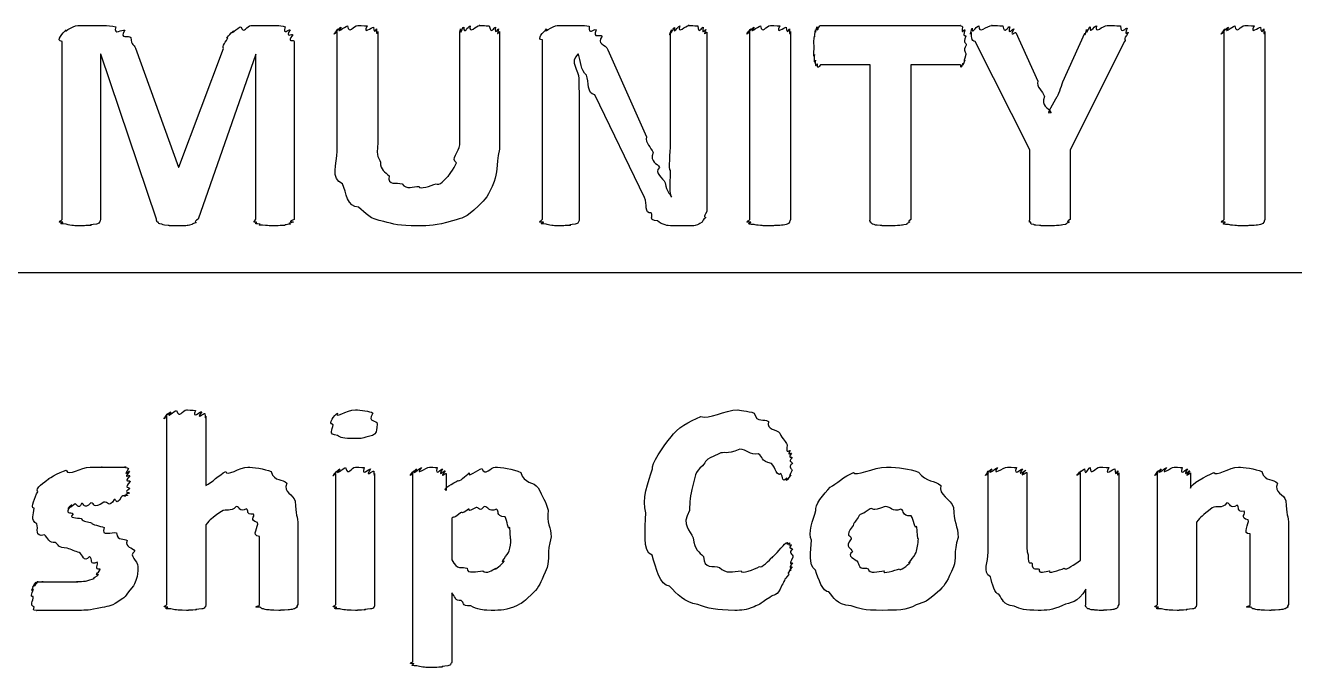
# Model space of a CAD drawing. Header units: millimetres. Extents: x 0 to 216, y 0 to 279.
# Drawn here: x 44.73 to 60.37, y 37.99 to 45.91 of the extents above; entities that cross this region are included whole.
import ezdxf

# ---------------------------------------------------------------- set-up
doc = ezdxf.new("R2010")
doc.units = ezdxf.units.MM
doc.layers.get('0').update_dxf_attribs({"linetype": 'CONTINUOUS'})

msp = doc.modelspace()

# ---------------------------------------------------------------- linework, layer by layer
at = {"color": 0}
for p, q in [((45.3704, 45.9066), (45.6957, 45.9066)), ((47.5036, 45.9066), (47.8398, 45.9066)), ((48.5676, 44.3576), (48.5676, 45.8294)), ((49.0693, 45.8294), (49.0693, 44.4623)), ((50.0779, 44.4348), (50.0779, 45.8294)), ((50.5686, 45.8294), (50.5686, 44.3798)), ((51.2808, 45.9066), (51.5511, 45.9066)), ((53.6526, 43.5144), (53.6526, 45.8294)), ((54.1542, 45.8294), (54.1542, 43.5144)), ((54.5222, 45.9066), (56.2472, 45.9066)), ((59.4981, 43.5144), (59.4981, 45.8294)), ((59.9997, 45.8294), (59.9997, 43.5144)), ((45.1778, 43.5144), (45.1778, 45.708)), ((48.0385, 45.708), (48.0385, 43.5144)), ((51.0992, 43.5197), (51.0992, 45.7302)), ((52.6754, 44.4458), (52.6754, 45.8075)), ((53.122, 45.8241), (53.122, 43.6136)), ((57.1031, 44.3742), (56.4307, 45.708)), ((56.9323, 45.8184), (57.2022, 45.2176)), ((57.5109, 45.212), (57.7811, 45.8128)), ((58.2718, 45.708), (57.5991, 44.3742)), ((45.6572, 45.5538), (45.6516, 45.5538)), ((45.6516, 45.5538), (45.6516, 43.5197)), ((46.3405, 43.5197), (45.6572, 45.5538)), ((46.0816, 45.6255), (46.6108, 44.1593)), ((46.6164, 44.1593), (47.1674, 45.6198)), ((47.5643, 45.5538), (46.8535, 43.5197)), ((47.5643, 43.5197), (47.5643, 45.5538)), ((51.5401, 45.5538), (51.5345, 45.5538)), ((51.9038, 45.6036), (52.378, 44.534)), ((56.3192, 45.6639), (56.3192, 45.6639)), ((55.1339, 45.4215), (54.5222, 45.4215)), ((55.1339, 43.5144), (55.1339, 45.4215)), ((56.2472, 45.4215), (55.6355, 45.4215)), ((55.6355, 45.4215), (55.6355, 43.5144)), ((52.3558, 43.7843), (51.744, 45.0522)), ((51.5511, 44.9421), (51.5511, 43.5254)), ((57.3624, 44.8317), (57.3677, 44.8317)), ((57.1031, 43.5144), (57.1031, 44.3742)), ((57.5991, 44.3742), (57.5991, 43.5144)), ((46.6108, 44.1593), (46.6164, 44.1593)), ((52.9347, 43.4372), (52.7251, 43.4372)), ((12.7, 42.8625), (203.2, 42.8625)), ((46.4689, 38.771), (46.4689, 41.0916)), ((46.9484, 41.0916), (46.9484, 40.2375)), ((49.0622, 40.9924), (49.0622, 40.9924)), ((48.5496, 38.771), (48.5496, 40.386)), ((49.0291, 40.386), (49.0291, 38.771)), ((49.5018, 38.0711), (49.5018, 40.3916)), ((49.9099, 40.386), (49.9099, 40.1768)), ((56.5905, 39.4159), (56.5905, 40.3916)), ((57.0646, 40.3973), (57.0646, 39.5594)), ((57.7261, 39.3167), (57.7261, 40.3916)), ((58.2002, 40.3916), (58.2002, 38.771)), ((58.6768, 38.771), (58.6768, 40.3916)), ((59.0846, 40.3916), (59.0846, 40.2043)), ((46.9484, 39.7524), (46.9484, 38.7657)), ((48.084, 39.7468), (48.084, 38.771)), ((49.9816, 39.835), (49.9816, 39.3224)), ((59.1566, 39.7852), (59.1566, 38.7657)), ((60.2918, 39.7524), (60.2918, 38.771)), ((47.6098, 38.7657), (47.6098, 39.6088)), ((50.709, 39.576), (50.709, 39.576)), ((51.205, 39.6035), (51.205, 39.6035)), ((55.7294, 39.5813), (55.7294, 39.5813)), ((56.2197, 39.5979), (56.2197, 39.5979)), ((59.8181, 38.7657), (59.8181, 39.642)), ((54.1845, 39.3555), (54.1845, 39.3555)), ((46.1119, 39.2395), (46.1119, 39.2395)), ((57.7921, 38.771), (57.7921, 38.9587)), ((49.9816, 38.9146), (49.9816, 38.082))]:
    msp.add_line(p, q, dxfattribs=at)
for points in [[(45.1778, 45.708), (45.0896, 45.7193), (45.194, 45.8184), (45.2272, 45.8516)], [(45.2272, 45.8516), (45.1584, 45.7881), (45.3111, 45.9066), (45.3704, 45.9066)], [(45.6957, 45.9066), (45.7246, 45.9066), (45.7976, 45.901), (45.8392, 45.89)], [(45.8392, 45.89), (45.8089, 45.7701), (45.919, 45.8682), (45.9493, 45.8459)], [(45.9493, 45.8459), (45.872, 45.726), (46.0072, 45.7937), (46.0266, 45.7577)], [(47.2225, 45.7521), (47.1759, 45.7218), (47.2627, 45.8184), (47.2888, 45.8403)], [(47.2888, 45.8403), (47.2281, 45.7701), (47.3452, 45.8819), (47.3826, 45.89)], [(47.3826, 45.89), (47.4183, 45.7881), (47.4595, 45.9066), (47.5036, 45.9066)], [(47.8398, 45.9066), (47.8374, 45.9066), (47.9019, 45.901), (47.928, 45.89)], [(47.928, 45.89), (47.8896, 45.7701), (47.9735, 45.8692), (47.9887, 45.8516)], [(47.9887, 45.8516), (47.9185, 45.7369), (48.0138, 45.8156), (48.0219, 45.7909)], [(48.5676, 45.8294), (48.4794, 45.7482), (48.5704, 45.8516), (48.5786, 45.8625)], [(48.5786, 45.8625), (48.4932, 45.7701), (48.598, 45.8805), (48.6174, 45.8844)], [(48.6174, 45.8844), (48.5345, 45.781), (48.6639, 45.8971), (48.6943, 45.901)], [(48.6943, 45.901), (48.7137, 45.7881), (48.7687, 45.9066), (48.8213, 45.9066)], [(48.8213, 45.9066), (48.8128, 45.9066), (48.9066, 45.9038), (48.937, 45.901)], [(48.937, 45.901), (48.8763, 45.781), (48.9948, 45.8914), (49.0142, 45.8844)], [(49.0142, 45.8844), (49.0305, 45.7701), (49.0442, 45.8735), (49.0527, 45.8625)], [(49.0527, 45.8625), (49.0485, 45.7521), (49.0693, 45.8431), (49.0693, 45.8294)], [(50.0779, 45.8294), (50.0736, 45.7521), (50.0807, 45.8541), (50.0888, 45.8625)], [(50.0888, 45.8625), (50.0888, 45.7701), (50.1082, 45.8805), (50.1276, 45.8844)], [(50.1276, 45.8844), (50.129, 45.781), (50.1745, 45.8971), (50.2049, 45.901)], [(50.2049, 45.901), (50.1908, 45.7881), (50.2779, 45.9066), (50.3259, 45.9066)], [(50.3259, 45.9066), (50.2874, 45.9066), (50.4112, 45.9038), (50.4416, 45.901)], [(50.4416, 45.901), (50.4666, 45.781), (50.4994, 45.8914), (50.5188, 45.8844)], [(50.5188, 45.8844), (50.5037, 45.7701), (50.5492, 45.8735), (50.5576, 45.8625)], [(50.5576, 45.8625), (50.5188, 45.7482), (50.5686, 45.8403), (50.5686, 45.8294)], [(51.0992, 45.7302), (51.011, 45.7302), (51.1157, 45.8322), (51.1485, 45.8625)], [(51.1485, 45.8625), (51.0798, 45.7881), (51.2286, 45.9066), (51.2808, 45.9066)], [(51.5511, 45.9066), (51.5952, 45.9066), (51.6393, 45.9024), (51.6724, 45.8957)], [(51.6724, 45.8957), (51.6611, 45.7743), (51.7342, 45.8735), (51.7606, 45.8516)], [(51.7606, 45.8516), (51.7123, 45.7331), (51.81, 45.8075), (51.8322, 45.7743)], [(52.6754, 45.8075), (52.6493, 45.7412), (52.6782, 45.8403), (52.6867, 45.8516)], [(52.6867, 45.8516), (52.6644, 45.7634), (52.7057, 45.8706), (52.7251, 45.8791)], [(52.7251, 45.8791), (52.7004, 45.781), (52.765, 45.8971), (52.7914, 45.901)], [(52.7914, 45.901), (52.7554, 45.7881), (52.8588, 45.9066), (52.9071, 45.9066)], [(52.9071, 45.9066), (52.8436, 45.9066), (52.9816, 45.9038), (53.0119, 45.901)], [(53.0119, 45.901), (53.02, 45.781), (53.0627, 45.8914), (53.0779, 45.8844)], [(53.0779, 45.8844), (53.0532, 45.7659), (53.1068, 45.8682), (53.111, 45.8569)], [(53.111, 45.8569), (53.0641, 45.7482), (53.122, 45.8378), (53.122, 45.8241)], [(53.6526, 45.8294), (53.5644, 45.7482), (53.6554, 45.8516), (53.6635, 45.8625)], [(53.6635, 45.8625), (53.5824, 45.7701), (53.6885, 45.8805), (53.7076, 45.8844)], [(53.7076, 45.8844), (53.6222, 45.781), (53.7545, 45.8971), (53.7849, 45.901)], [(53.7849, 45.901), (53.8028, 45.7881), (53.8579, 45.9066), (53.9062, 45.9066)], [(53.9062, 45.9066), (53.8977, 45.9066), (53.9916, 45.9038), (54.0219, 45.901)], [(54.0219, 45.901), (53.9612, 45.781), (54.0798, 45.8914), (54.0992, 45.8844)], [(54.0992, 45.8844), (54.1182, 45.7701), (54.1348, 45.8735), (54.1433, 45.8625)], [(54.1433, 45.8625), (54.1334, 45.7482), (54.1542, 45.8403), (54.1542, 45.8294)], [(54.4505, 45.7743), (54.4449, 45.7331), (54.4572, 45.8322), (54.4615, 45.8516)], [(54.4615, 45.8516), (54.4558, 45.7701), (54.4752, 45.8819), (54.4834, 45.89)], [(54.4834, 45.89), (54.4738, 45.7881), (54.507, 45.9066), (54.5222, 45.9066)], [(56.2472, 45.9066), (56.2377, 45.9066), (56.2666, 45.901), (56.2751, 45.89)], [(56.2751, 45.89), (56.2557, 45.7701), (56.2942, 45.8692), (56.3026, 45.8516)], [(56.3026, 45.8516), (56.2709, 45.7331), (56.3136, 45.8075), (56.3136, 45.7743)], [(56.3809, 45.8184), (56.3644, 45.7549), (56.3809, 45.8625), (56.3922, 45.8735)], [(56.3922, 45.8735), (56.3894, 45.781), (56.4335, 45.8971), (56.4748, 45.901)], [(56.4748, 45.901), (56.4706, 45.7881), (56.5697, 45.9066), (56.6402, 45.9066)], [(56.6402, 45.9066), (56.5961, 45.9066), (56.7394, 45.9038), (56.7725, 45.901)], [(56.7725, 45.901), (56.7835, 45.7853), (56.8357, 45.8971), (56.8551, 45.89)], [(56.8551, 45.89), (56.8233, 45.7701), (56.8935, 45.8735), (56.9048, 45.8625)], [(56.9048, 45.8625), (56.8456, 45.7482), (56.9239, 45.8364), (56.9323, 45.8184)], [(57.7811, 45.8128), (57.7783, 45.744), (57.7949, 45.8459), (57.8033, 45.8569)], [(57.8033, 45.8569), (57.7977, 45.7701), (57.828, 45.8819), (57.8474, 45.89)], [(57.8474, 45.89), (57.8337, 45.7853), (57.8915, 45.901), (57.9244, 45.901)], [(57.9244, 45.901), (57.8997, 45.7881), (58.0016, 45.9066), (58.0566, 45.9066)], [(58.0566, 45.9066), (58.0291, 45.9066), (58.1851, 45.9038), (58.2221, 45.901)], [(58.2221, 45.901), (58.2235, 45.781), (58.2895, 45.8872), (58.3046, 45.8735)], [(58.3046, 45.8735), (58.2524, 45.7549), (58.3226, 45.8431), (58.3159, 45.8184)], [(59.4981, 45.8294), (59.4099, 45.7482), (59.5009, 45.8516), (59.5094, 45.8625)], [(59.5094, 45.8625), (59.4279, 45.7701), (59.5341, 45.8805), (59.5535, 45.8844)], [(59.5535, 45.8844), (59.4678, 45.781), (59.6, 45.8971), (59.6304, 45.901)], [(59.6304, 45.901), (59.6484, 45.7881), (59.7034, 45.9066), (59.7517, 45.9066)], [(59.7517, 45.9066), (59.7436, 45.9066), (59.8371, 45.9038), (59.8674, 45.901)], [(59.8674, 45.901), (59.8068, 45.781), (59.9253, 45.8914), (59.9447, 45.8844)], [(59.9447, 45.8844), (59.9641, 45.7701), (59.9803, 45.8735), (59.9888, 45.8625)], [(59.9888, 45.8625), (59.9793, 45.7482), (59.9997, 45.8403), (59.9997, 45.8294)], [(46.0266, 45.7577), (46.0294, 45.653), (46.0664, 45.6766), (46.0816, 45.6255)], [(47.1674, 45.6198), (47.1399, 45.6487), (47.2034, 45.7151), (47.2225, 45.7521)], [(48.0219, 45.7909), (47.9365, 45.6861), (48.0385, 45.7369), (48.0385, 45.708)], [(51.8322, 45.7743), (51.7564, 45.6667), (51.8777, 45.6833), (51.9038, 45.6036)], [(54.4449, 45.6639), (54.4368, 45.671), (54.4463, 45.744), (54.4505, 45.7743)], [(56.3136, 45.7743), (56.2751, 45.671), (56.3192, 45.708), (56.3192, 45.6639)], [(56.4307, 45.708), (56.3757, 45.7041), (56.388, 45.7923), (56.3809, 45.8184)], [(58.3159, 45.8184), (58.2387, 45.7041), (58.2937, 45.7549), (58.2718, 45.708)], [(51.5345, 45.5538), (51.4255, 45.4547), (51.5454, 45.3528), (51.5454, 45.2508)], [(51.6393, 45.2949), (51.5691, 45.3513), (51.5691, 45.4685), (51.5401, 45.5538)], [(54.4505, 45.5482), (54.4368, 45.4656), (54.4449, 45.6198), (54.4449, 45.6639)], [(54.4615, 45.4766), (54.4449, 45.4021), (54.453, 45.5179), (54.4505, 45.5482)], [(56.3136, 45.5482), (56.2709, 45.4021), (56.3093, 45.4946), (56.3026, 45.4766)], [(56.3192, 45.6639), (56.2751, 45.5828), (56.3164, 45.5814), (56.3136, 45.5482)], [(54.4834, 45.4325), (54.4558, 45.3665), (54.4682, 45.4572), (54.4615, 45.4766)], [(54.5222, 45.4215), (54.4738, 45.3471), (54.4946, 45.4244), (54.4834, 45.4325)], [(56.2751, 45.4325), (56.2377, 45.3471), (56.2585, 45.4215), (56.2472, 45.4215)], [(56.3026, 45.4766), (56.2557, 45.3665), (56.286, 45.4434), (56.2751, 45.4325)], [(51.5454, 45.2508), (51.5468, 45.1347), (51.5511, 45.048), (51.5511, 44.9421)], [(51.744, 45.0522), (51.6421, 45.0603), (51.6749, 45.2092), (51.6393, 45.2949)], [(57.2022, 45.2176), (57.1803, 45.1527), (57.259, 45.0963), (57.2851, 45.0303)], [(57.4393, 45.0303), (57.4516, 45.0314), (57.489, 45.1527), (57.5109, 45.212)], [(57.2851, 45.0303), (57.2311, 44.9061), (57.3359, 44.9005), (57.3624, 44.8317)], [(57.3677, 44.8317), (57.2823, 44.789), (57.4132, 44.9668), (57.4393, 45.0303)], [(49.0693, 44.4623), (49.0485, 44.2641), (49.0802, 44.2888), (49.1024, 44.22)], [(50.0394, 44.2143), (49.9565, 44.2556), (50.0779, 44.3537), (50.0779, 44.4348)], [(52.378, 44.534), (52.3628, 44.4542), (52.4344, 44.4031), (52.4605, 44.341)], [(52.6754, 44.1205), (52.6493, 44.1233), (52.6754, 44.3424), (52.6754, 44.4458)], [(48.6336, 43.9554), (48.4794, 44.0133), (48.5676, 44.2034), (48.5676, 44.3576)], [(50.5686, 44.3798), (50.5188, 44.1537), (50.5464, 44.1), (50.5023, 43.9829)], [(52.4605, 44.341), (52.4178, 44.2115), (52.5156, 44.2158), (52.5378, 44.1537)], [(49.1024, 44.22), (49.0968, 44.1276), (49.1628, 44.0986), (49.2069, 44.0545)], [(49.9403, 44.0545), (49.9085, 44.0104), (50.0172, 44.1508), (50.0394, 44.2143)], [(52.5378, 44.1537), (52.4662, 44.0877), (52.5872, 44.0284), (52.6094, 43.9663)], [(52.6867, 43.79), (52.6535, 43.8961), (52.6782, 44.0062), (52.6754, 44.1205)], [(48.8322, 43.6686), (48.689, 43.6686), (48.6805, 43.8408), (48.6336, 43.9554)], [(49.2069, 44.0545), (49.185, 43.9222), (49.3035, 43.9773), (49.367, 43.9554)], [(49.367, 43.9554), (49.4273, 43.8781), (49.4993, 43.9222), (49.5762, 43.9222)], [(49.5762, 43.9222), (49.5819, 43.8781), (49.7223, 43.9332), (49.7858, 43.9554)], [(49.7858, 43.9554), (49.8242, 43.9222), (49.8987, 44.0104), (49.9403, 44.0545)], [(50.5023, 43.9829), (50.4306, 43.8009), (50.3936, 43.7653), (50.3093, 43.6852)], [(52.6094, 43.9663), (52.6313, 43.8478), (52.6602, 43.8478), (52.6867, 43.79)], [(49.1409, 43.4922), (48.9754, 43.5144), (48.9162, 43.5913), (48.8322, 43.6686)], [(50.3093, 43.6852), (50.1442, 43.5211), (50.1177, 43.542), (49.9897, 43.4979)], [(52.4387, 43.597), (52.3515, 43.5875), (52.3889, 43.7032), (52.3558, 43.7843)], [(45.1887, 43.4813), (45.0896, 43.477), (45.1778, 43.5031), (45.1778, 43.5144)], [(45.2272, 43.459), (45.1033, 43.459), (45.1954, 43.4728), (45.1887, 43.4813)], [(45.6406, 43.4813), (45.6255, 43.459), (45.6198, 43.4661), (45.6022, 43.459)], [(45.6516, 43.5197), (45.6406, 43.477), (45.6477, 43.4922), (45.6406, 43.4813)], [(46.3628, 43.4813), (46.3381, 43.477), (46.3434, 43.5046), (46.3405, 43.5197)], [(46.4069, 43.459), (46.3599, 43.459), (46.3737, 43.4728), (46.3628, 43.4813)], [(46.8535, 43.5197), (46.7872, 43.4728), (46.8369, 43.4869), (46.8256, 43.4756)], [(47.5753, 43.4813), (47.5036, 43.477), (47.5643, 43.5046), (47.5643, 43.5197)], [(47.6141, 43.459), (47.5174, 43.459), (47.5823, 43.4728), (47.5753, 43.4813)], [(48.0275, 43.4813), (47.9227, 43.459), (48.0067, 43.4661), (47.9887, 43.459)], [(48.0385, 43.5144), (47.9365, 43.477), (48.0342, 43.4922), (48.0275, 43.4813)], [(49.5543, 43.4372), (49.3353, 43.4372), (49.2622, 43.4552), (49.1409, 43.4922)], [(49.9897, 43.4979), (49.772, 43.4372), (49.7198, 43.4372), (49.5543, 43.4372)], [(51.1101, 43.4813), (51.011, 43.477), (51.0992, 43.5046), (51.0992, 43.5197)], [(51.1433, 43.459), (51.0247, 43.459), (51.1168, 43.4728), (51.1101, 43.4813)], [(51.5401, 43.4869), (51.5317, 43.459), (51.5193, 43.4661), (51.5013, 43.459)], [(51.5511, 43.5254), (51.5468, 43.4841), (51.5468, 43.5007), (51.5401, 43.4869)], [(52.5156, 43.4979), (52.3998, 43.5031), (52.4633, 43.5557), (52.4387, 43.597)], [(52.6094, 43.4481), (52.572, 43.4552), (52.5445, 43.4756), (52.5156, 43.4979)], [(53.0669, 43.4813), (53.0091, 43.4509), (53.0281, 43.4552), (53.0063, 43.4481)], [(53.1054, 43.5363), (53.0461, 43.4813), (53.0849, 43.495), (53.0669, 43.4813)], [(53.122, 43.6136), (53.0641, 43.5254), (53.1163, 43.5585), (53.1054, 43.5363)], [(53.6635, 43.4813), (53.5644, 43.477), (53.6526, 43.5031), (53.6526, 43.5144)], [(53.7076, 43.4538), (53.5824, 43.4552), (53.6744, 43.4703), (53.6635, 43.4813)], [(54.1433, 43.4813), (54.1182, 43.4552), (54.1211, 43.4605), (54.0992, 43.4538)], [(54.1542, 43.5144), (54.1334, 43.477), (54.15, 43.4922), (54.1433, 43.4813)], [(55.1448, 43.4813), (55.1311, 43.477), (55.1339, 43.5031), (55.1339, 43.5144)], [(55.1836, 43.4538), (55.1462, 43.4552), (55.1519, 43.4703), (55.1448, 43.4813)], [(55.6189, 43.4813), (55.5653, 43.4552), (55.5985, 43.4605), (55.5805, 43.4538)], [(55.6355, 43.5144), (55.5833, 43.477), (55.6299, 43.4922), (55.6189, 43.4813)], [(57.114, 43.4813), (57.084, 43.477), (57.1031, 43.5031), (57.1031, 43.5144)], [(57.1528, 43.4538), (57.0988, 43.4552), (57.1211, 43.4703), (57.114, 43.4813)], [(57.5882, 43.4813), (57.5179, 43.4552), (57.5663, 43.4605), (57.5441, 43.4538)], [(57.5991, 43.5144), (57.5331, 43.477), (57.5952, 43.4922), (57.5882, 43.4813)], [(59.5094, 43.4813), (59.4099, 43.477), (59.4981, 43.5031), (59.4981, 43.5144)], [(59.5535, 43.4538), (59.4279, 43.4552), (59.5203, 43.4703), (59.5094, 43.4813)], [(59.9888, 43.4813), (59.9641, 43.4552), (59.9666, 43.4605), (59.9447, 43.4538)], [(59.9997, 43.5144), (59.9793, 43.477), (59.9955, 43.4922), (59.9888, 43.4813)], [(45.2988, 43.4428), (45.2575, 43.4439), (45.2452, 43.4509), (45.2272, 43.459)], [(45.4145, 43.4372), (45.321, 43.4372), (45.3319, 43.4386), (45.2988, 43.4428)], [(45.5306, 43.4428), (45.412, 43.4372), (45.4614, 43.4372), (45.4145, 43.4372)], [(45.6022, 43.459), (45.4713, 43.4439), (45.5595, 43.4453), (45.5306, 43.4428)], [(46.4841, 43.4428), (46.4012, 43.4439), (46.4287, 43.4509), (46.4069, 43.459)], [(46.5942, 43.4372), (46.4633, 43.4372), (46.5169, 43.4386), (46.4841, 43.4428)], [(46.7046, 43.4372), (46.6658, 43.4372), (46.6383, 43.4372), (46.5942, 43.4372)], [(46.7762, 43.4538), (46.7237, 43.44), (46.7335, 43.44), (46.7046, 43.4372)], [(46.8256, 43.4756), (46.7653, 43.4552), (46.7981, 43.4605), (46.7762, 43.4538)], [(47.6857, 43.4428), (47.5548, 43.4439), (47.6321, 43.4509), (47.6141, 43.459)], [(47.8014, 43.4372), (47.7354, 43.4372), (47.7188, 43.4386), (47.6857, 43.4428)], [(47.9171, 43.4428), (47.8261, 43.4372), (47.8483, 43.4372), (47.8014, 43.4372)], [(47.9887, 43.459), (47.8854, 43.4439), (47.946, 43.4453), (47.9171, 43.4428)], [(51.2149, 43.4428), (51.1761, 43.4439), (51.1609, 43.4509), (51.1433, 43.459)], [(51.3249, 43.4372), (51.2339, 43.4372), (51.2438, 43.4386), (51.2149, 43.4428)], [(51.4354, 43.4428), (51.3221, 43.4372), (51.369, 43.4372), (51.3249, 43.4372)], [(51.5013, 43.459), (51.3814, 43.4439), (51.4643, 43.4453), (51.4354, 43.4428)], [(52.7251, 43.4372), (52.6383, 43.4372), (52.6426, 43.44), (52.6094, 43.4481)], [(53.0063, 43.4481), (52.965, 43.4372), (52.9594, 43.4372), (52.9347, 43.4372)], [(53.7849, 43.4428), (53.7365, 43.4439), (53.7256, 43.4495), (53.7076, 43.4538)], [(53.9062, 43.4372), (53.8028, 43.4372), (53.818, 43.4386), (53.7849, 43.4428)], [(54.0219, 43.4428), (53.8977, 43.4372), (53.9531, 43.4372), (53.9062, 43.4372)], [(54.0992, 43.4538), (54.0784, 43.4439), (54.0551, 43.4453), (54.0219, 43.4428)], [(55.2609, 43.4428), (55.1864, 43.4439), (55.2055, 43.4495), (55.1836, 43.4538)], [(55.3819, 43.4372), (55.2496, 43.4372), (55.2937, 43.4386), (55.2609, 43.4428)], [(55.5032, 43.4428), (55.462, 43.4372), (55.4288, 43.4372), (55.3819, 43.4372)], [(55.5805, 43.4538), (55.5279, 43.4439), (55.5364, 43.4453), (55.5032, 43.4428)], [(57.2244, 43.4428), (57.1362, 43.4439), (57.1708, 43.4495), (57.1528, 43.4538)], [(57.3511, 43.4372), (57.1983, 43.4372), (57.2576, 43.4386), (57.2244, 43.4428)], [(57.4668, 43.4428), (57.4146, 43.4372), (57.398, 43.4372), (57.3511, 43.4372)], [(57.5441, 43.4538), (57.4781, 43.4439), (57.5, 43.4453), (57.4668, 43.4428)], [(59.6304, 43.4428), (59.5824, 43.4439), (59.5711, 43.4495), (59.5535, 43.4538)], [(59.7517, 43.4372), (59.6484, 43.4372), (59.6635, 43.4386), (59.6304, 43.4428)], [(59.8674, 43.4428), (59.7436, 43.4372), (59.7987, 43.4372), (59.7517, 43.4372)], [(59.9447, 43.4538), (59.9239, 43.4439), (59.9006, 43.4453), (59.8674, 43.4428)], [(46.4799, 41.1247), (46.404, 41.0326), (46.4993, 41.1427), (46.5183, 41.1469)], [(46.5183, 41.1469), (46.4414, 41.0436), (46.5596, 41.1593), (46.5899, 41.1635)], [(46.5899, 41.1635), (46.6203, 41.0503), (46.663, 41.1688), (46.7113, 41.1688)], [(46.7113, 41.1688), (46.7127, 41.1688), (46.7914, 41.166), (46.8217, 41.1635)], [(46.8217, 41.1635), (46.7748, 41.0436), (46.8796, 41.1536), (46.8986, 41.1469)], [(46.8986, 41.1469), (46.8118, 41.0326), (46.929, 41.1357), (46.9374, 41.1247)], [(48.5719, 41.1304), (48.5249, 41.0503), (48.6847, 41.1688), (48.7923, 41.1688)], [(48.7923, 41.1688), (48.8555, 41.1688), (48.9701, 41.1551), (49.0072, 41.1304)], [(53.049, 41.0863), (53.1481, 41.0503), (53.3411, 41.1688), (53.5065, 41.1688)], [(53.5065, 41.1688), (53.5009, 41.1688), (53.6416, 41.1551), (53.7048, 41.1304)], [(46.4689, 41.0916), (46.3889, 41.0104), (46.4714, 41.1138), (46.4799, 41.1247)], [(46.9374, 41.1247), (46.9441, 41.0147), (46.9484, 41.1057), (46.9484, 41.0916)], [(48.5165, 40.9871), (48.4477, 40.9995), (48.5345, 41.1043), (48.5719, 41.1304)], [(48.5719, 40.8548), (48.4477, 40.8672), (48.5165, 40.9236), (48.5165, 40.9871)], [(49.0072, 41.1304), (48.9299, 40.9995), (49.0622, 41.0587), (49.0622, 40.9924)], [(49.0622, 40.9924), (49.047, 40.8672), (49.0418, 40.8795), (49.0015, 40.8548)], [(52.6852, 40.8383), (52.7512, 40.9402), (52.9086, 41.0312), (53.049, 41.0863)], [(53.7048, 41.1304), (53.7436, 40.9995), (53.8261, 41.0697), (53.8812, 41.0256)], [(53.8812, 41.0256), (53.8536, 40.9152), (53.9831, 40.9374), (54.0247, 40.8824)], [(48.7867, 40.816), (48.6392, 40.816), (48.6075, 40.8284), (48.5719, 40.8548)], [(49.0015, 40.8548), (48.8527, 40.816), (48.8929, 40.816), (48.7867, 40.816)], [(52.4538, 40.4414), (52.4316, 40.4883), (52.5861, 40.7307), (52.6852, 40.8383)], [(54.0247, 40.8824), (54.0551, 40.8051), (54.0978, 40.779), (54.1129, 40.7388)], [(53.5284, 40.6837), (53.3495, 40.6093), (53.3467, 40.6647), (53.2694, 40.6287)], [(53.7545, 40.6287), (53.6512, 40.6093), (53.6166, 40.6837), (53.5284, 40.6837)], [(54.1129, 40.7388), (54.0879, 40.6093), (54.1433, 40.6785), (54.1514, 40.6672)], [(54.1514, 40.6672), (54.1031, 40.5917), (54.1637, 40.6481), (54.168, 40.6344)], [(53.2694, 40.6287), (53.0779, 40.5405), (53.1262, 40.5462), (53.0712, 40.4798)], [(53.92, 40.5074), (53.7792, 40.5363), (53.8208, 40.5917), (53.7545, 40.6287)], [(54.168, 40.6344), (54.1101, 40.5624), (54.1736, 40.6012), (54.1736, 40.579)], [(54.1736, 40.579), (54.1143, 40.5211), (54.1789, 40.5363), (54.1789, 40.5074)], [(45.0151, 40.32), (44.9626, 40.2978), (45.1446, 40.4026), (45.23, 40.4248)], [(45.23, 40.4248), (45.2533, 40.3447), (45.4145, 40.4633), (45.5221, 40.4633)], [(45.5221, 40.4633), (45.5291, 40.4633), (45.6226, 40.4633), (45.671, 40.4633)], [(45.671, 40.4633), (45.6283, 40.4633), (45.7673, 40.4633), (45.8089, 40.4633)], [(45.8089, 40.4633), (45.8265, 40.4633), (45.8819, 40.4633), (45.908, 40.4633)], [(45.908, 40.4633), (45.8819, 40.4633), (45.9574, 40.4633), (45.9687, 40.4633)], [(45.9687, 40.4633), (45.908, 40.4633), (45.992, 40.458), (45.9962, 40.4467)], [(45.9962, 40.4467), (45.919, 40.3271), (46.0072, 40.4276), (46.0072, 40.4139)], [(46.0072, 40.4139), (45.9218, 40.2978), (46.0128, 40.3807), (46.0128, 40.3585)], [(46.0128, 40.3585), (45.926, 40.2565), (46.0181, 40.3158), (46.0181, 40.2869)], [(46.9484, 40.2375), (47.0256, 40.2717), (47.111, 40.3712), (47.1964, 40.4082)], [(47.1964, 40.4082), (47.1978, 40.3447), (47.3742, 40.4633), (47.4666, 40.4633)], [(47.4666, 40.4633), (47.5216, 40.4633), (47.6762, 40.4442), (47.7531, 40.4082)], [(47.7531, 40.4082), (47.7972, 40.2759), (47.8977, 40.3271), (47.946, 40.265)], [(48.5496, 40.386), (48.4699, 40.3049), (48.5525, 40.4054), (48.5606, 40.4139)], [(48.5606, 40.4139), (48.4851, 40.3229), (48.58, 40.4329), (48.5994, 40.4414)], [(48.5994, 40.4414), (48.5221, 40.338), (48.6406, 40.4537), (48.671, 40.458)], [(48.671, 40.458), (48.7013, 40.3447), (48.744, 40.4633), (48.7923, 40.4633)], [(48.7923, 40.4633), (48.7938, 40.4633), (48.8721, 40.4604), (48.9024, 40.458)], [(48.9024, 40.458), (48.8555, 40.338), (48.9603, 40.4481), (48.9797, 40.4414)], [(48.9797, 40.4414), (48.8929, 40.3229), (49.01, 40.4248), (49.0181, 40.4139)], [(49.0181, 40.4139), (49.0252, 40.3049), (49.0291, 40.3973), (49.0291, 40.386)], [(49.5018, 40.3916), (49.422, 40.3091), (49.5046, 40.411), (49.5131, 40.4192)], [(49.5131, 40.4192), (49.4372, 40.3271), (49.5307, 40.4372), (49.5459, 40.4414)], [(49.5459, 40.4414), (49.4661, 40.338), (49.5804, 40.4537), (49.6066, 40.458)], [(49.6066, 40.458), (49.5184, 40.3447), (49.6644, 40.4633), (49.7057, 40.4633)], [(49.7057, 40.4633), (49.7127, 40.4633), (49.7734, 40.4604), (49.7995, 40.458)], [(49.7995, 40.458), (49.7678, 40.338), (49.8507, 40.4481), (49.8658, 40.4414)], [(49.8658, 40.4414), (49.7967, 40.3271), (49.8905, 40.4301), (49.8987, 40.4192)], [(49.8987, 40.4192), (49.8119, 40.3049), (49.9099, 40.3973), (49.9099, 40.386)], [(50.0532, 40.2978), (50.0726, 40.2717), (50.1481, 40.3655), (50.1964, 40.3916)], [(50.1964, 40.3916), (50.1717, 40.3229), (50.2984, 40.4357), (50.3509, 40.4467)], [(50.3509, 40.4467), (50.3922, 40.3447), (50.4567, 40.4633), (50.516, 40.4633)], [(50.516, 40.4633), (50.5767, 40.4633), (50.745, 40.4414), (50.8303, 40.3973)], [(50.8303, 40.3973), (50.8663, 40.2565), (50.9901, 40.2897), (51.0452, 40.2096)], [(52.3709, 39.9009), (52.3215, 40.0583), (52.3984, 40.2869), (52.4538, 40.4414)], [(53.0712, 40.4798), (52.9717, 40.4082), (52.9788, 40.3324), (52.9498, 40.2375)], [(54.0357, 40.386), (53.9888, 40.331), (53.9669, 40.4633), (53.92, 40.5074)], [(54.1073, 40.331), (54.048, 40.2565), (54.0646, 40.349), (54.0357, 40.386)], [(54.157, 40.3698), (54.0964, 40.2678), (54.1457, 40.3433), (54.1348, 40.3366)], [(54.1736, 40.4248), (54.1073, 40.2978), (54.1637, 40.3835), (54.157, 40.3698)], [(54.1789, 40.5074), (54.1143, 40.4594), (54.1761, 40.4467), (54.1736, 40.4248)], [(54.6435, 40.2153), (54.7151, 40.2565), (54.8157, 40.3532), (54.93, 40.3973)], [(54.93, 40.3973), (54.9465, 40.3447), (55.1836, 40.4633), (55.3378, 40.4633)], [(55.3378, 40.4633), (55.4867, 40.4633), (55.6189, 40.4428), (55.7294, 40.4026)], [(55.7294, 40.4026), (55.8285, 40.2678), (55.9347, 40.3105), (56.0049, 40.2375)], [(56.5905, 40.3916), (56.5132, 40.3091), (56.5919, 40.411), (56.5961, 40.4192)], [(56.5961, 40.4192), (56.5245, 40.3271), (56.6152, 40.4372), (56.6346, 40.4414)], [(56.6346, 40.4414), (56.5602, 40.338), (56.6759, 40.4537), (56.7062, 40.458)], [(56.7062, 40.458), (56.6237, 40.3447), (56.7792, 40.4633), (56.8276, 40.4633)], [(56.8276, 40.4633), (56.8332, 40.4633), (56.9076, 40.4604), (56.9376, 40.458)], [(56.9376, 40.458), (56.8949, 40.338), (56.9958, 40.4481), (57.0149, 40.4414)], [(57.0149, 40.4414), (56.9323, 40.3271), (57.0452, 40.4315), (57.0537, 40.4248)], [(57.0537, 40.4248), (56.9461, 40.3119), (57.0646, 40.4082), (57.0646, 40.3973)], [(57.7261, 40.3916), (57.6227, 40.3091), (57.7289, 40.411), (57.737, 40.4192)], [(57.737, 40.4192), (57.6379, 40.3271), (57.7564, 40.4372), (57.7755, 40.4414)], [(57.7755, 40.4414), (57.7921, 40.338), (57.8171, 40.4537), (57.8474, 40.458)], [(57.8474, 40.458), (57.8499, 40.3447), (57.9148, 40.4633), (57.9632, 40.4633)], [(57.9632, 40.4633), (57.9466, 40.4633), (58.0485, 40.4604), (58.0789, 40.458)], [(58.0789, 40.458), (58.0044, 40.338), (58.1311, 40.4481), (58.1505, 40.4414)], [(58.1505, 40.4414), (58.1586, 40.3271), (58.1808, 40.4301), (58.1889, 40.4192)], [(58.1889, 40.4192), (58.1738, 40.3091), (58.2002, 40.4026), (58.2002, 40.3916)], [(58.6768, 40.3916), (58.5971, 40.3091), (58.6796, 40.411), (58.6878, 40.4192)], [(58.6878, 40.4192), (58.6123, 40.3271), (58.7058, 40.4372), (58.7209, 40.4414)], [(58.7209, 40.4414), (58.6451, 40.338), (58.7608, 40.4537), (58.7872, 40.458)], [(58.7872, 40.458), (58.6962, 40.3447), (58.8437, 40.4633), (58.8807, 40.4633)], [(58.8807, 40.4633), (58.892, 40.4633), (58.9538, 40.4604), (58.9802, 40.458)], [(58.9802, 40.458), (58.947, 40.338), (59.031, 40.4481), (59.0462, 40.4414)], [(59.0462, 40.4414), (58.976, 40.3271), (59.0695, 40.4301), (59.0737, 40.4192)], [(59.0737, 40.4192), (58.9869, 40.3091), (59.0846, 40.4026), (59.0846, 40.3916)], [(59.0846, 40.2043), (59.0822, 40.2565), (59.2748, 40.3532), (59.3714, 40.3973)], [(59.3714, 40.3973), (59.3908, 40.3447), (59.5672, 40.4633), (59.6745, 40.4633)], [(59.6745, 40.4633), (59.7299, 40.4633), (59.884, 40.4442), (59.9613, 40.4082)], [(59.9613, 40.4082), (60.0054, 40.2759), (60.1059, 40.3271), (60.1543, 40.265)], [(44.8772, 40.1602), (44.8455, 40.2057), (44.9559, 40.2759), (45.0151, 40.32)], [(46.0128, 40.1987), (45.9218, 40.1465), (46.01, 40.1574), (46.0072, 40.1436)], [(46.0181, 40.2869), (45.926, 40.1906), (46.0156, 40.2209), (46.0128, 40.1987)], [(47.946, 40.265), (47.8966, 40.1507), (48.0314, 40.1285), (48.0508, 40.0445)], [(49.9099, 40.1768), (49.8602, 40.2015), (50.0048, 40.265), (50.0532, 40.2978)], [(51.0452, 40.2096), (51.0949, 40.0995), (51.1404, 40.0403), (51.1665, 39.9341)], [(52.9498, 40.2375), (52.9167, 40.1024), (52.911, 40.0417), (52.911, 39.9288)], [(54.1348, 40.3366), (54.077, 40.2565), (54.1182, 40.331), (54.1073, 40.331)], [(54.4671, 39.9288), (54.4421, 39.9852), (54.5663, 40.138), (54.6435, 40.2153)], [(56.0049, 40.2375), (55.9717, 40.1214), (56.1315, 40.0734), (56.1647, 39.9673)], [(60.1543, 40.265), (60.1045, 40.1507), (60.2396, 40.1299), (60.259, 40.0498)], [(44.8331, 39.9563), (44.7834, 39.963), (44.8469, 40.0967), (44.8772, 40.1602)], [(45.8198, 40.0664), (45.7563, 39.9521), (45.7398, 40.0445), (45.6928, 40.0332)], [(45.908, 40.0939), (45.8308, 39.9743), (45.8555, 40.0773), (45.8198, 40.0664)], [(45.9631, 40.1105), (45.8777, 40.1105), (45.9327, 40.1052), (45.908, 40.0939)], [(45.9853, 40.1161), (45.8971, 40.1105), (45.9701, 40.1105), (45.9631, 40.1105)], [(46.0072, 40.1436), (45.9147, 40.1214), (45.9962, 40.1228), (45.9853, 40.1161)], [(48.0508, 40.0445), (48.0536, 39.8681), (48.084, 39.8639), (48.084, 39.7468)], [(60.259, 40.0498), (60.2615, 39.8709), (60.2918, 39.8695), (60.2918, 39.7524)], [(44.8663, 39.7633), (44.7834, 39.8156), (44.8331, 39.8819), (44.8331, 39.9563)], [(45.296, 39.9948), (45.1982, 39.9122), (45.2797, 39.9867), (45.2797, 39.9838)], [(45.2797, 39.9838), (45.1982, 39.8709), (45.2907, 39.915), (45.3125, 39.89)], [(45.3401, 40.0113), (45.2205, 39.9232), (45.3072, 40.0018), (45.296, 39.9948)], [(45.3125, 39.89), (45.2466, 39.824), (45.3704, 39.8473), (45.412, 39.8293)], [(45.4173, 40.017), (45.3789, 39.9302), (45.3623, 40.0142), (45.3401, 40.0113)], [(45.533, 40.0223), (45.441, 39.9341), (45.4505, 40.0195), (45.4173, 40.017)], [(45.6928, 40.0332), (45.5443, 39.9341), (45.5909, 40.0223), (45.533, 40.0223)], [(47.1413, 39.9175), (47.0105, 39.8268), (47.0147, 39.8254), (46.9484, 39.7524)], [(47.3234, 39.9782), (47.2528, 39.9038), (47.2034, 39.9577), (47.1413, 39.9175)], [(47.45, 39.9507), (47.359, 39.9038), (47.3699, 39.9782), (47.3234, 39.9782)], [(47.5382, 39.8847), (47.4334, 39.8709), (47.4857, 39.9355), (47.45, 39.9507)], [(47.588, 39.7799), (47.4775, 39.8127), (47.5601, 39.8544), (47.5382, 39.8847)], [(50.0863, 39.9009), (50.0144, 39.835), (50.0172, 39.8597), (49.9816, 39.835)], [(50.1855, 39.945), (50.0835, 39.8709), (50.122, 39.9189), (50.0863, 39.9009)], [(50.2789, 39.9673), (50.1467, 39.8928), (50.2186, 39.9563), (50.1855, 39.945)], [(50.3784, 39.9782), (50.3259, 39.9038), (50.3121, 39.9743), (50.2789, 39.9673)], [(50.5326, 39.945), (50.4225, 39.9038), (50.4402, 39.9782), (50.3784, 39.9782)], [(50.6374, 39.8515), (50.5065, 39.8597), (50.5767, 39.9232), (50.5326, 39.945)], [(51.1665, 39.9341), (51.1457, 39.7715), (51.205, 39.7207), (51.205, 39.6035)], [(52.4482, 39.3774), (52.3215, 39.4187), (52.3709, 39.7027), (52.3709, 39.9009)], [(52.911, 39.9288), (52.7981, 39.7425), (52.9248, 39.6875), (52.9551, 39.5923)], [(54.4117, 39.5647), (54.3648, 39.6434), (54.4297, 39.8184), (54.4671, 39.9288)], [(55.1339, 39.9507), (55.0305, 39.8681), (55.0376, 39.9038), (55.0016, 39.8681)], [(55.3212, 39.9782), (55.1367, 39.9038), (55.1889, 39.9687), (55.1339, 39.9507)], [(55.5142, 39.945), (55.4013, 39.9038), (55.3985, 39.9782), (55.3212, 39.9782)], [(55.6412, 39.8625), (55.5089, 39.8639), (55.5696, 39.926), (55.5142, 39.945)], [(56.1647, 39.9673), (56.159, 39.7909), (56.2197, 39.7372), (56.2197, 39.5979)], [(59.3492, 39.9616), (59.2183, 39.853), (59.2226, 39.8625), (59.1566, 39.7852)], [(59.5313, 40.0223), (59.461, 39.9341), (59.4113, 40.0018), (59.3492, 39.9616)], [(59.6579, 39.9948), (59.5672, 39.9341), (59.5782, 40.0223), (59.5313, 40.0223)], [(59.7461, 39.9232), (59.6417, 39.9009), (59.6939, 39.9796), (59.6579, 39.9948)], [(59.7958, 39.8127), (59.6858, 39.8378), (59.7683, 39.8928), (59.7461, 39.9232)], [(44.9598, 39.6311), (44.8303, 39.5923), (44.891, 39.7108), (44.8663, 39.7633)], [(45.412, 39.8293), (45.4448, 39.7866), (45.496, 39.7923), (45.5443, 39.7743)], [(45.5443, 39.7743), (45.5443, 39.7538), (45.6463, 39.7411), (45.6985, 39.7192)], [(47.6098, 39.6088), (47.5022, 39.6145), (47.6017, 39.7387), (47.588, 39.7799)], [(50.6924, 39.7245), (50.6758, 39.6656), (50.6621, 39.8141), (50.6374, 39.8515)], [(54.9243, 39.7468), (54.81, 39.5841), (54.9025, 39.6434), (54.9025, 39.5813)], [(55.0016, 39.8681), (54.9603, 39.7979), (54.9423, 39.7937), (54.9243, 39.7468)], [(55.7071, 39.7358), (55.6877, 39.6766), (55.674, 39.8293), (55.6412, 39.8625)], [(55.7294, 39.5813), (55.7142, 39.5774), (55.7209, 39.6875), (55.7071, 39.7358)], [(59.8181, 39.642), (59.7105, 39.6363), (59.8096, 39.7715), (59.7958, 39.8127)], [(45.0921, 39.5372), (45.0261, 39.5182), (45, 39.5937), (44.9598, 39.6311)], [(45.6985, 39.7192), (45.6463, 39.5951), (45.799, 39.678), (45.8474, 39.6529)], [(45.8474, 39.6529), (45.8639, 39.5443), (45.9422, 39.5951), (45.9796, 39.5594)], [(50.6871, 39.4324), (50.698, 39.4712), (50.709, 39.5277), (50.709, 39.576)], [(50.709, 39.576), (50.698, 39.5704), (50.7037, 39.6766), (50.6924, 39.7245)], [(51.205, 39.6035), (51.1457, 39.3968), (51.1888, 39.339), (51.1556, 39.2285)], [(52.9551, 39.5923), (52.9745, 39.4381), (53.0271, 39.4229), (53.0821, 39.3608)], [(54.9025, 39.5813), (54.81, 39.467), (54.9081, 39.4727), (54.919, 39.4215)], [(55.7018, 39.4106), (55.7142, 39.46), (55.7294, 39.5182), (55.7294, 39.5813)], [(56.2197, 39.5979), (56.159, 39.401), (56.2007, 39.3442), (56.1647, 39.2342)], [(45.2409, 39.4656), (45.121, 39.467), (45.139, 39.5111), (45.0921, 39.5372)], [(45.3898, 39.4106), (45.3415, 39.4272), (45.2921, 39.4462), (45.2409, 39.4656)], [(45.9796, 39.5594), (45.9412, 39.4712), (46.0513, 39.4779), (46.0735, 39.4272)], [(46.0735, 39.4272), (45.9878, 39.3679), (46.1119, 39.3129), (46.1119, 39.2395)], [(50.6264, 39.3058), (50.5548, 39.2617), (50.6758, 39.3883), (50.6871, 39.4324)], [(53.9365, 39.3608), (53.8826, 39.3016), (54.0219, 39.4451), (54.0523, 39.4822)], [(54.0523, 39.4822), (54.059, 39.4931), (54.1031, 39.5372), (54.1182, 39.5372)], [(54.1182, 39.5372), (54.0879, 39.4931), (54.1433, 39.5344), (54.1514, 39.5319)], [(54.1514, 39.5319), (54.1031, 39.485), (54.1637, 39.5182), (54.168, 39.5041)], [(54.168, 39.5041), (54.1143, 39.4561), (54.1789, 39.4712), (54.1789, 39.449)], [(54.1789, 39.449), (54.1182, 39.412), (54.1845, 39.3954), (54.1845, 39.3555)], [(54.4615, 39.1954), (54.3648, 39.2575), (54.4117, 39.4286), (54.4117, 39.5647)], [(54.919, 39.4215), (54.8361, 39.3679), (54.9547, 39.3305), (54.985, 39.2949)], [(56.618, 39.1128), (56.5132, 39.1735), (56.5905, 39.2949), (56.5905, 39.4159)], [(57.0646, 39.5594), (57.0646, 39.43), (57.0699, 39.4229), (57.0812, 39.3831)], [(45.5164, 39.3608), (45.4367, 39.2755), (45.4367, 39.3954), (45.3898, 39.4106)], [(45.6103, 39.2949), (45.514, 39.2395), (45.5567, 39.3418), (45.5164, 39.3608)], [(45.6487, 39.2067), (45.562, 39.1915), (45.635, 39.2726), (45.6103, 39.2949)], [(49.9816, 39.3224), (50.0433, 39.1873), (50.1096, 39.2423), (50.1689, 39.2176)], [(50.5217, 39.2176), (50.4994, 39.1844), (50.6003, 39.2688), (50.6264, 39.3058)], [(52.663, 38.9971), (52.542, 38.9999), (52.499, 39.2257), (52.4482, 39.3774)], [(53.0821, 39.3608), (53.0849, 39.1982), (53.2035, 39.2575), (53.2804, 39.2285)], [(53.7711, 39.2395), (53.7905, 39.2134), (53.8925, 39.3167), (53.9365, 39.3608)], [(54.1789, 39.2836), (54.1143, 39.1873), (54.1761, 39.2479), (54.1736, 39.2342)], [(54.1845, 39.3555), (54.1182, 39.2247), (54.1817, 39.3016), (54.1789, 39.2836)], [(54.985, 39.2949), (55.0153, 39.1806), (55.0594, 39.2342), (55.112, 39.212)], [(55.4976, 39.212), (55.4976, 39.1763), (55.5971, 39.2561), (55.6299, 39.2892)], [(55.6299, 39.2892), (55.5639, 39.2423), (55.6867, 39.3622), (55.7018, 39.4106)], [(57.0812, 39.3831), (57.0865, 39.2314), (57.1087, 39.3072), (57.1306, 39.2783)], [(57.1306, 39.2783), (57.1334, 39.1735), (57.186, 39.2247), (57.2188, 39.2067)], [(57.5275, 39.2176), (57.5525, 39.1844), (57.6559, 39.2726), (57.7261, 39.3167)], [(45.5718, 39.091), (45.5359, 39.0924), (45.6159, 39.1213), (45.6269, 39.1403)], [(45.6269, 39.1403), (45.562, 39.1294), (45.6487, 39.1806), (45.6487, 39.2067)], [(46.1119, 39.2395), (46.1063, 39.0881), (46.0925, 39.0715), (46.0569, 39.0028)], [(50.1689, 39.2176), (50.1646, 39.1403), (50.2955, 39.1844), (50.3618, 39.1844)], [(50.3618, 39.1844), (50.4112, 39.1403), (50.4776, 39.1954), (50.5217, 39.2176)], [(51.1556, 39.2285), (51.0798, 39.0592), (51.0741, 39.0218), (51.0124, 38.9421)], [(53.2804, 39.2285), (53.3576, 39.1403), (53.4458, 39.1844), (53.545, 39.1844)], [(53.545, 39.1844), (53.545, 39.1403), (53.7076, 39.2024), (53.7711, 39.2395)], [(54.1295, 39.135), (54.066, 39.0744), (54.0865, 39.0592), (54.0466, 39.008)], [(54.157, 39.1954), (54.0964, 39.1403), (54.1433, 39.1679), (54.1295, 39.135)], [(54.1736, 39.2342), (54.1073, 39.1583), (54.1637, 39.2067), (54.157, 39.1954)], [(54.6269, 38.9255), (54.5525, 38.9227), (54.4971, 39.0881), (54.4615, 39.1954)], [(55.112, 39.212), (55.1229, 39.1403), (55.233, 39.1844), (55.3103, 39.1844)], [(55.3103, 39.1844), (55.2732, 39.1403), (55.4454, 39.1929), (55.4976, 39.212)], [(56.1647, 39.2342), (56.0846, 39.0631), (56.0709, 39.0275), (55.9939, 38.9474)], [(56.7228, 38.898), (56.6706, 38.8938), (56.6402, 39.0317), (56.618, 39.1128)], [(57.2188, 39.2067), (57.2036, 39.1403), (57.2975, 39.1844), (57.3458, 39.1844)], [(57.3458, 39.1844), (57.314, 39.1403), (57.4682, 39.1954), (57.5275, 39.2176)], [(44.8222, 38.8705), (44.7753, 38.8539), (44.8222, 38.9421), (44.8222, 38.964)], [(44.8222, 38.964), (44.7795, 38.898), (44.8289, 39.0042), (44.8331, 39.019)], [(44.8331, 39.019), (44.7904, 38.9269), (44.8469, 39.0426), (44.855, 39.0469)], [(44.855, 39.0469), (44.8056, 38.9336), (44.8716, 39.0521), (44.8829, 39.0521)], [(44.8829, 39.0521), (44.8303, 39.0521), (44.9171, 39.0521), (44.9432, 39.0521)], [(44.9432, 39.0521), (44.8853, 39.0521), (45.0067, 39.0521), (45.048, 39.0521)], [(45.048, 39.0521), (45.0839, 39.0521), (45.1337, 39.0521), (45.1859, 39.0521)], [(45.1859, 39.0521), (45.1915, 39.0521), (45.303, 39.0521), (45.3732, 39.0521)], [(45.3732, 39.0521), (45.3016, 39.0521), (45.4505, 39.055), (45.4836, 39.0631)], [(45.4836, 39.0631), (45.4889, 39.0659), (45.5496, 39.0797), (45.5718, 39.091)], [(46.0569, 39.0028), (45.919, 38.8345), (45.974, 38.8786), (45.908, 38.8317)], [(53.0105, 38.771), (52.8465, 38.7985), (52.7583, 38.898), (52.663, 38.9971)], [(54.0466, 39.008), (53.9859, 38.8539), (53.9556, 38.9061), (53.8977, 38.8592)], [(55.9939, 38.9474), (55.8133, 38.7876), (55.819, 38.8098), (55.7018, 38.7657)], [(57.7921, 38.9587), (57.6929, 38.7837), (57.6047, 38.8041), (57.5056, 38.76)], [(44.8331, 38.7435), (44.7753, 38.7572), (44.8222, 38.8151), (44.8222, 38.8705)], [(45.908, 38.8317), (45.7867, 38.7435), (45.762, 38.7544), (45.671, 38.7325)], [(50.0973, 38.8207), (50.0172, 38.8056), (50.0214, 38.8772), (49.9816, 38.9146)], [(50.213, 38.7544), (50.0944, 38.7544), (50.1371, 38.7946), (50.0973, 38.8207)], [(51.0124, 38.9421), (50.8413, 38.7837), (50.8773, 38.8041), (50.7862, 38.76)], [(53.8977, 38.8592), (53.7545, 38.7615), (53.7778, 38.7766), (53.7048, 38.7435)], [(54.9025, 38.7544), (54.7, 38.7766), (54.7, 38.8511), (54.6269, 38.9255)], [(56.9101, 38.7491), (56.7669, 38.7685), (56.7697, 38.8345), (56.7228, 38.898)], [(44.8663, 38.6994), (44.7904, 38.6994), (44.8398, 38.7131), (44.8331, 38.7435)], [(44.9322, 38.6994), (44.8194, 38.6994), (44.88, 38.6994), (44.8663, 38.6994)], [(45.0427, 38.6994), (44.9957, 38.6994), (44.9612, 38.6994), (44.9322, 38.6994)], [(45.1968, 38.6994), (45.0882, 38.6994), (45.0896, 38.6994), (45.0427, 38.6994)], [(45.3842, 38.6994), (45.2025, 38.6994), (45.2547, 38.6994), (45.1968, 38.6994)], [(45.671, 38.7325), (45.4889, 38.6994), (45.4865, 38.6994), (45.3842, 38.6994)], [(46.4799, 38.7382), (46.3889, 38.7354), (46.4689, 38.76), (46.4689, 38.771)], [(46.5183, 38.716), (46.404, 38.7174), (46.4866, 38.7297), (46.4799, 38.7382)], [(46.5899, 38.705), (46.5586, 38.7064), (46.5363, 38.7117), (46.5183, 38.716)], [(46.7113, 38.6994), (46.6203, 38.6994), (46.6231, 38.7008), (46.5899, 38.705)], [(46.8217, 38.705), (46.7127, 38.6994), (46.7554, 38.6994), (46.7113, 38.6994)], [(46.8986, 38.716), (46.7748, 38.7064), (46.8545, 38.7078), (46.8217, 38.705)], [(46.9374, 38.7382), (46.929, 38.7174), (46.9166, 38.723), (46.8986, 38.716)], [(46.9484, 38.7657), (46.9441, 38.7325), (46.9441, 38.7449), (46.9374, 38.7382)], [(47.6208, 38.7382), (47.5022, 38.7325), (47.6098, 38.7544), (47.6098, 38.7657)], [(47.6596, 38.716), (47.6345, 38.7174), (47.6278, 38.7297), (47.6208, 38.7382)], [(47.7312, 38.705), (47.6719, 38.7064), (47.6772, 38.7117), (47.6596, 38.716)], [(47.8469, 38.6994), (47.734, 38.6994), (47.7643, 38.7008), (47.7312, 38.705)], [(47.9626, 38.705), (47.8261, 38.6994), (47.8938, 38.6994), (47.8469, 38.6994)], [(48.0342, 38.716), (48.0025, 38.7064), (47.9915, 38.7078), (47.9626, 38.705)], [(48.073, 38.7382), (48.0399, 38.7174), (48.0522, 38.723), (48.0342, 38.716)], [(48.084, 38.771), (48.0536, 38.7354), (48.0797, 38.7491), (48.073, 38.7382)], [(48.5606, 38.7382), (48.4699, 38.7354), (48.5496, 38.76), (48.5496, 38.771)], [(48.5994, 38.716), (48.4851, 38.7174), (48.5676, 38.7297), (48.5606, 38.7382)], [(48.671, 38.705), (48.6392, 38.7064), (48.6174, 38.7117), (48.5994, 38.716)], [(48.7923, 38.6994), (48.7013, 38.6994), (48.7041, 38.7008), (48.671, 38.705)], [(48.9024, 38.705), (48.7938, 38.6994), (48.8364, 38.6994), (48.7923, 38.6994)], [(48.9797, 38.716), (48.8555, 38.7064), (48.9356, 38.7078), (48.9024, 38.705)], [(49.0181, 38.7382), (49.01, 38.7174), (48.9977, 38.723), (48.9797, 38.716)], [(49.0291, 38.771), (49.0252, 38.7354), (49.0252, 38.7491), (49.0181, 38.7382)], [(50.3343, 38.7103), (50.2902, 38.7174), (50.2528, 38.7354), (50.213, 38.7544)], [(50.4666, 38.6994), (50.37, 38.6994), (50.3742, 38.7022), (50.3343, 38.7103)], [(50.7862, 38.76), (50.6568, 38.6994), (50.5876, 38.6994), (50.4666, 38.6994)], [(53.4681, 38.6994), (53.2363, 38.6994), (53.1453, 38.723), (53.0105, 38.771)], [(53.7048, 38.7435), (53.6071, 38.6994), (53.552, 38.6994), (53.4681, 38.6994)], [(55.2937, 38.6994), (55.0376, 38.6994), (55.0125, 38.7174), (54.9025, 38.7544)], [(55.7018, 38.7657), (55.5819, 38.6994), (55.451, 38.6994), (55.2937, 38.6994)], [(57.2079, 38.6994), (57.0424, 38.6994), (56.9902, 38.716), (56.9101, 38.7491)], [(57.5056, 38.76), (57.38, 38.6994), (57.3098, 38.6994), (57.2079, 38.6994)], [(57.8033, 38.7382), (57.7839, 38.7354), (57.7921, 38.76), (57.7921, 38.771)], [(57.8362, 38.716), (57.7991, 38.7174), (57.81, 38.7297), (57.8033, 38.7382)], [(57.8968, 38.705), (57.828, 38.7064), (57.8499, 38.7117), (57.8362, 38.716)], [(57.996, 38.6994), (57.8803, 38.6994), (57.9219, 38.7008), (57.8968, 38.705)], [(58.0954, 38.705), (57.9603, 38.6994), (58.0362, 38.6994), (57.996, 38.6994)], [(58.1561, 38.716), (58.1297, 38.7064), (58.1201, 38.7078), (58.0954, 38.705)], [(58.1889, 38.7382), (58.1628, 38.7174), (58.1738, 38.723), (58.1561, 38.716)], [(58.2002, 38.771), (58.1738, 38.7354), (58.196, 38.7491), (58.1889, 38.7382)], [(58.6878, 38.7382), (58.5971, 38.7354), (58.6768, 38.76), (58.6768, 38.771)], [(58.7266, 38.716), (58.6123, 38.7174), (58.6948, 38.7297), (58.6878, 38.7382)], [(58.7982, 38.705), (58.7664, 38.7064), (58.7446, 38.7117), (58.7266, 38.716)], [(58.9195, 38.6994), (58.8285, 38.6994), (58.8313, 38.7008), (58.7982, 38.705)], [(59.0296, 38.705), (58.9209, 38.6994), (58.9636, 38.6994), (58.9195, 38.6994)], [(59.1069, 38.716), (58.9827, 38.7064), (59.0628, 38.7078), (59.0296, 38.705)], [(59.1453, 38.7382), (59.1372, 38.7174), (59.1249, 38.723), (59.1069, 38.716)], [(59.1566, 38.7657), (59.1524, 38.7325), (59.1524, 38.7449), (59.1453, 38.7382)], [(59.829, 38.7382), (59.7105, 38.7325), (59.8181, 38.7544), (59.8181, 38.7657)], [(59.8674, 38.716), (59.8428, 38.7174), (59.8357, 38.7297), (59.829, 38.7382)], [(59.9391, 38.705), (59.8798, 38.7064), (59.8854, 38.7117), (59.8674, 38.716)], [(60.0548, 38.6994), (59.9419, 38.6994), (59.9722, 38.7008), (59.9391, 38.705)], [(60.1708, 38.705), (60.0343, 38.6994), (60.1017, 38.6994), (60.0548, 38.6994)], [(60.2425, 38.716), (60.2107, 38.7064), (60.1998, 38.7078), (60.1708, 38.705)], [(60.2809, 38.7382), (60.2477, 38.7174), (60.2601, 38.723), (60.2425, 38.716)], [(60.2918, 38.771), (60.2615, 38.7354), (60.288, 38.7491), (60.2809, 38.7382)], [(49.5131, 38.0436), (49.422, 38.0351), (49.5018, 38.0601), (49.5018, 38.0711)], [(49.5515, 38.016), (49.4372, 38.016), (49.5198, 38.0326), (49.5131, 38.0436)], [(49.6231, 37.9995), (49.5914, 38.0023), (49.5695, 38.009), (49.5515, 38.016)], [(49.9318, 38.016), (49.808, 38.0023), (49.8877, 38.0037), (49.8546, 37.9995)], [(49.9703, 38.0436), (49.9622, 38.016), (49.9498, 38.0242), (49.9318, 38.016)], [(49.9816, 38.082), (49.9773, 38.0379), (49.9773, 38.0545), (49.9703, 38.0436)], [(49.7445, 37.9938), (49.6535, 37.9938), (49.6563, 37.9966), (49.6231, 37.9995)], [(49.8546, 37.9995), (49.7459, 37.9938), (49.7886, 37.9938), (49.7445, 37.9938)]]:
    msp.add_open_spline(points, degree=3, dxfattribs=at)

doc.saveas('drawing.dxf')
